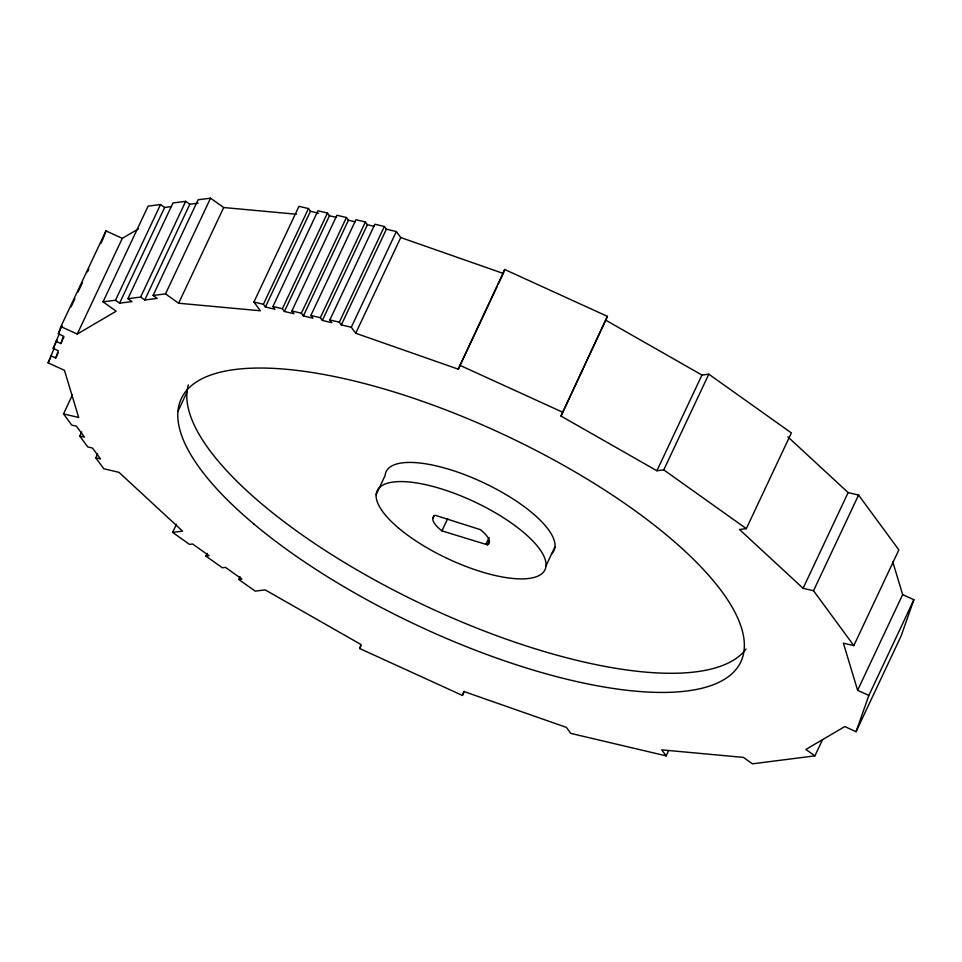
<?xml version="1.0" encoding="UTF-8"?>
<svg xmlns="http://www.w3.org/2000/svg" width="962" height="962" viewBox="0 0 962 962"><rect width="100%" height="100%" fill="white"/><g stroke="black" fill="none" stroke-linecap="round" stroke-linejoin="round"><path stroke-width="1.44" d="M72.391 395.033L63.504 413.9L78.692 417.484L64.454 370.322L48.1 362.854L54.449 347.559M50.649 355.651L55.76 357.984L58.297 350.769L53.187 348.436L59.548 333.129M55.736 341.221L60.846 343.554L63.456 336.159L58.345 333.826L60.895 326.599L105.94 230.892L122.294 238.36L138.624 228.764M103.812 236.905L105.94 230.892M464.309 691.389L462.409 695.43L359.68 648.532L361.075 644.564L265.151 589.874L255.207 591.137L238.78 579.461L240.055 576.755M504.701 269.492L503.294 273.461L400.757 237.542L396.344 231.541L386.375 229.196L384.367 226.467L374.879 224.23L329.846 319.937L339.333 322.174L341.33 324.903L351.298 327.248L355.712 333.249L458.261 369.167L504.701 269.492L607.431 316.39L560.99 416.065L656.914 470.755L663.756 469.889L746.332 528.631L791.377 432.924L708.802 374.182L701.959 375.048L606.036 320.358M462.409 695.43L463.816 691.462L566.353 727.38L570.767 733.381L666.137 755.867L668.674 750.48M560.99 416.065L607.431 316.39M822.522 739.694L814.91 755.867L805.867 749.446L844.816 726.563L856.06 731.697L868.854 695.442L913.9 599.735L902.657 594.6L892.736 561.724M913.9 599.735L901.105 635.99L856.06 731.697M58.345 333.826L62.157 325.733M71.032 306.854L74.844 298.773M78.018 292.027L82.455 282.6M87.53 271.813L88.805 269.12M100.854 243.506L103.391 238.107M53.187 348.436L56.998 340.344M48.1 362.854L50.637 357.467M60.846 343.554L64.021 336.808M55.76 357.984L58.297 352.585M60.895 326.599L77.249 334.067L122.294 238.36M77.249 334.067L116.198 311.183L103.054 301.84L148.1 206.133L160.522 204.545L164.634 207.467L171.537 206.589M103.054 301.84L115.476 300.252L160.522 204.545M115.476 300.252L119.589 303.174L164.634 207.467M119.589 303.174L132.01 301.599L127.91 298.677L172.956 202.97L185.69 201.347L189.803 204.269L198.088 203.21M127.91 298.677L140.644 297.054L185.69 201.347M97.679 453.799L95.779 457.84L100.529 458.958L92.508 448.051L87.758 446.933L79.75 436.014L81.65 431.974M140.644 297.054L144.757 299.976L189.803 204.269M144.757 299.976L157.179 298.388L153.078 295.466L198.112 199.759L210.546 198.184L223.689 207.527L296.476 214.237M153.078 295.466L165.5 293.891L210.546 198.184M165.5 293.891L178.643 303.234L223.689 207.527M177.958 411.267L186.977 392.123M178.643 303.234L260.341 310.762L253.92 302.032L298.966 206.325L308.453 208.562L310.461 211.291L318.59 213.215M336.219 217.364L329.437 215.765L327.441 213.035L317.953 210.798L272.907 306.505L274.916 309.235L265.416 306.998L263.42 304.269L308.453 208.562M265.416 306.998L310.461 211.291M207.191 553.378L205.916 556.072L209.031 555.687L192.592 543.987L189.49 544.384L172.631 532.395L176.443 524.314M355.194 221.837L348.424 220.238L346.416 217.508L336.928 215.272L291.883 310.979L293.891 313.708L284.403 311.472L282.395 308.742L327.441 213.035M284.403 311.472L329.437 215.765M374.17 226.31L367.4 224.711L365.392 221.981L355.904 219.745L310.858 315.464L312.866 318.182L303.379 315.945L301.371 313.215L346.416 217.508M303.379 315.945L348.424 220.238M329.846 319.937L331.842 322.667L322.354 320.43L320.346 317.7L365.392 221.981M322.354 320.43L367.4 224.711M339.333 322.174L384.367 226.467M341.33 324.903L386.375 229.196M351.298 327.248L396.344 231.541M355.712 333.249L400.757 237.542M376.13 494.636L385.137 475.493A92.749 31.421 25.2 0 1 483.838 482.84A92.749 31.421 25.2 0 1 551.43 554.064M458.261 369.167L496.957 286.941M498.22 284.247L503.294 273.461M359.68 648.532L360.942 645.839M433.008 518.217L434.295 515.5M441.919 530.868A30.916 10.474 25.2 0 1 432.768 519.227L433.417 516.522L435.089 515.247L480.23 529.593A30.916 10.474 25.2 0 1 488.72 543.951L487.457 544.841L441.919 530.868L447.667 518.65M485.906 544.348L489.105 537.554M487.457 544.841L489.369 540.764M546.007 565.824L555.014 546.681M656.914 470.755L701.959 375.048M663.756 469.889L708.802 374.182M848.135 492.592L858.573 495.045L898.857 549.903L853.823 645.61L813.527 590.752L803.09 588.299L848.135 492.592L787.83 436.832M813.527 590.752L858.573 495.045M868.854 695.442L857.611 690.307L902.657 594.6M172.631 532.395L182.576 531.132L118.975 472.33L103.788 468.759L95.779 457.84M238.78 579.461L241.895 579.064L225.457 567.376L222.354 567.772L205.916 556.072M746.332 528.631L739.489 529.497L803.09 588.299M814.91 755.867L752.464 763.816L743.422 757.395L661.724 749.867L666.137 755.867M253.92 302.032L263.42 304.269M272.907 306.505L282.395 308.742M291.883 310.979L301.371 313.215M310.858 315.464L320.346 317.7M79.75 436.014L84.488 437.133L76.467 426.214L71.729 425.096L63.504 413.9M853.823 645.61L843.385 643.145L857.611 690.307M459.656 365.199L562.397 412.097M746.031 649.013A309.175 104.726 25.2 0 1 423.4 604.87A309.175 104.726 25.2 0 1 188.311 384.848M399.11 528.523A92.749 31.421 25.2 0 0 542.424 573.208A92.749 31.421 25.2 0 0 441.69 488.973A92.749 31.421 25.2 0 0 399.11 528.523M253.944 524.062A309.175 104.726 25.2 0 0 731.998 673.689A309.175 104.726 25.2 0 0 397.27 392.953A309.175 104.726 25.2 0 0 253.944 524.062"/></g></svg>
